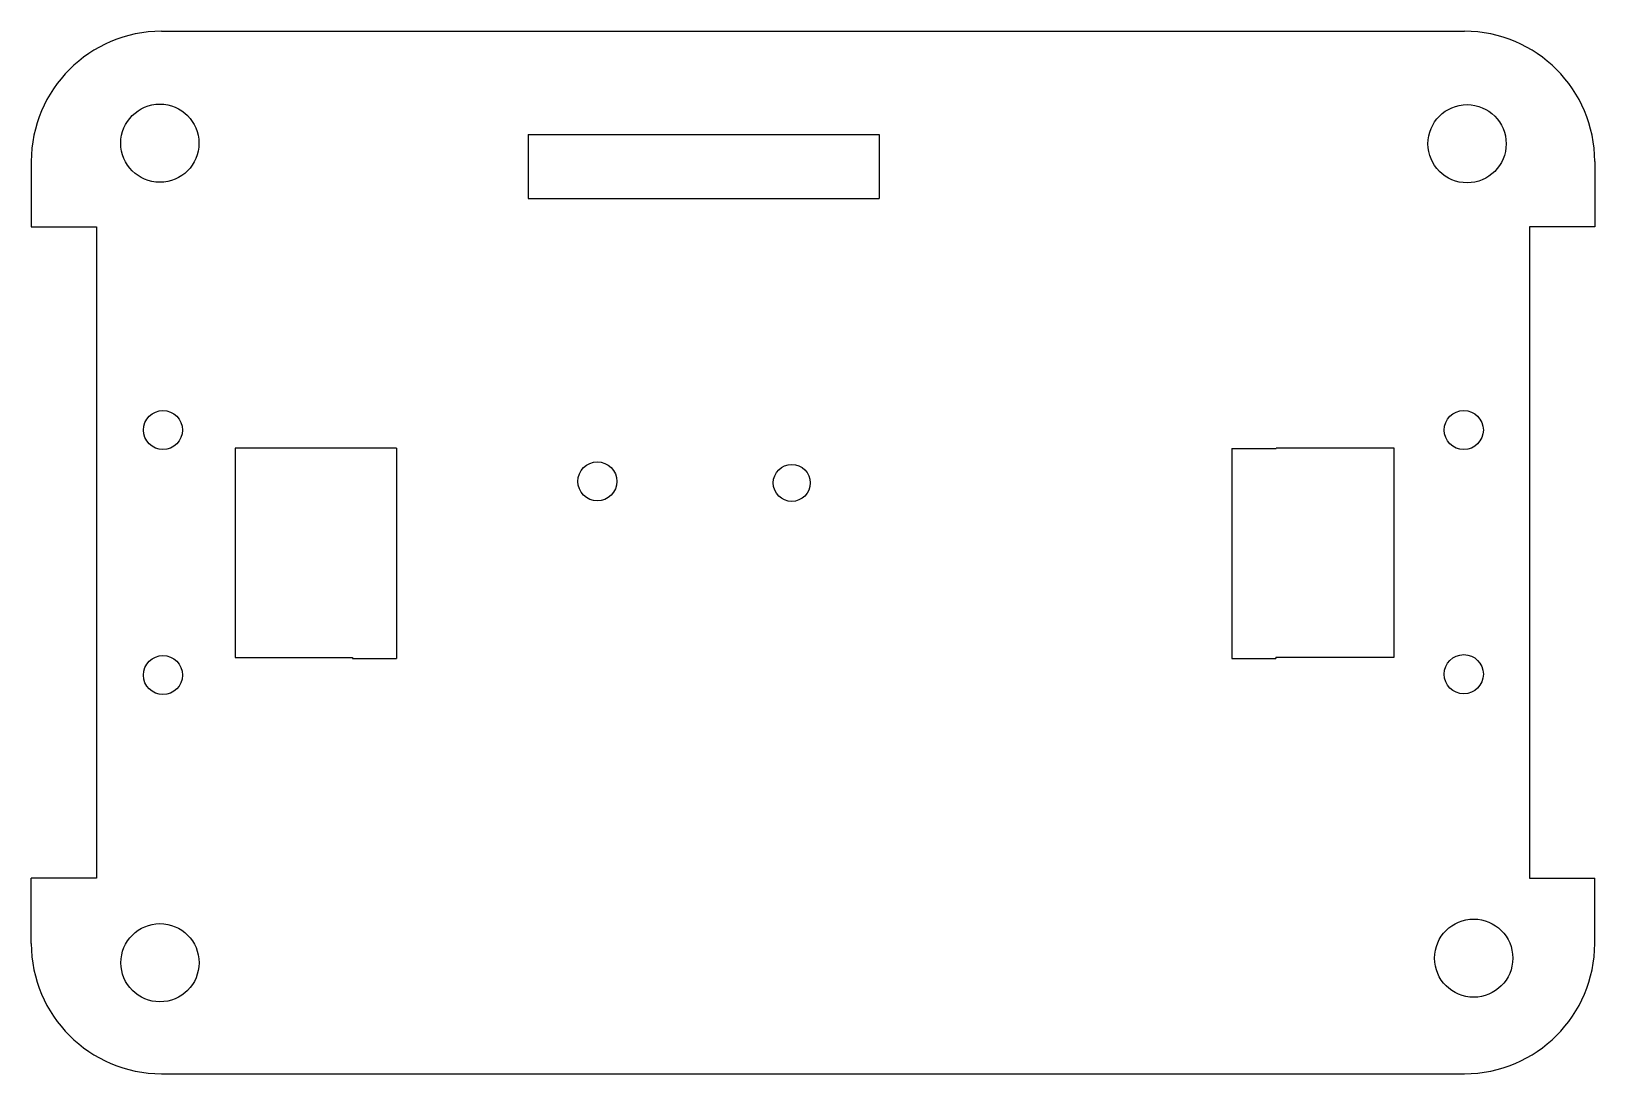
# Model space of a CAD drawing. Header units: millimetres. Extents: x 0 to 120, y -80 to 0.
import ezdxf

# ---------------------------------------------------------------- set-up
doc = ezdxf.new("R2010")
doc.units = ezdxf.units.MM

msp = doc.modelspace()

# ---------------------------------------------------------------- linework, layer by layer
at = {"color": 7, "linetype": 'Continuous', "lineweight": 25}
for p, q in [((10, 0), (110, 0)), ((38.13, -7.91), (38.13, -12.83)), ((38.13, -7.91), (65.08, -7.91)), ((65.08, -7.91), (65.08, -12.83)), ((0, -10), (0, -15)), ((120, -10), (120, -15)), ((38.13, -12.83), (65.08, -12.83)), ((0, -15), (5, -15)), ((5, -15), (5, -65)), ((115, -15), (115, -65)), ((120, -15), (115, -15)), ((15.65, -32), (15.65, -48.05)), ((28.03, -32), (15.65, -32)), ((28.03, -32), (28.03, -48.13)), ((92.15, -32.01), (95.54, -32.01)), ((92.15, -32.01), (92.15, -48.14)), ((95.54, -31.99), (95.54, -32.01)), ((104.6, -31.99), (95.54, -31.99)), ((104.6, -48.04), (104.6, -31.99)), ((15.65, -48.05), (24.66, -48.05)), ((24.66, -48.05), (24.66, -48.13)), ((24.66, -48.13), (28.03, -48.13)), ((92.15, -48.14), (95.53, -48.14)), ((95.53, -48.04), (104.6, -48.04)), ((95.53, -48.04), (95.53, -48.14)), ((5, -65), (0, -65)), ((0, -70), (0, -65)), ((115, -65), (120, -65)), ((120, -70), (120, -65)), ((10, -80), (110, -80))]:
    msp.add_line(p, q, dxfattribs=at)
for centre, radius in [((9.87, -8.59), 3), ((110.2, -8.63), 3), ((10.11, -30.6), 1.5), ((109.95, -30.6), 1.5), ((43.45, -34.54), 1.5), ((58.37, -34.66), 1.42), ((10.11, -49.41), 1.5), ((109.95, -49.34), 1.5), ((110.71, -71.13), 3), ((9.88, -71.48), 3)]:
    msp.add_circle(centre, radius, dxfattribs=at)
for centre, start, end in [((110, -10), 0, 90), ((10, -10), 90, 180), ((10, -70), 180, 270), ((110, -70), 270, 0)]:
    msp.add_arc(centre, 10, start, end, dxfattribs=at)

doc.saveas('drawing.dxf')
